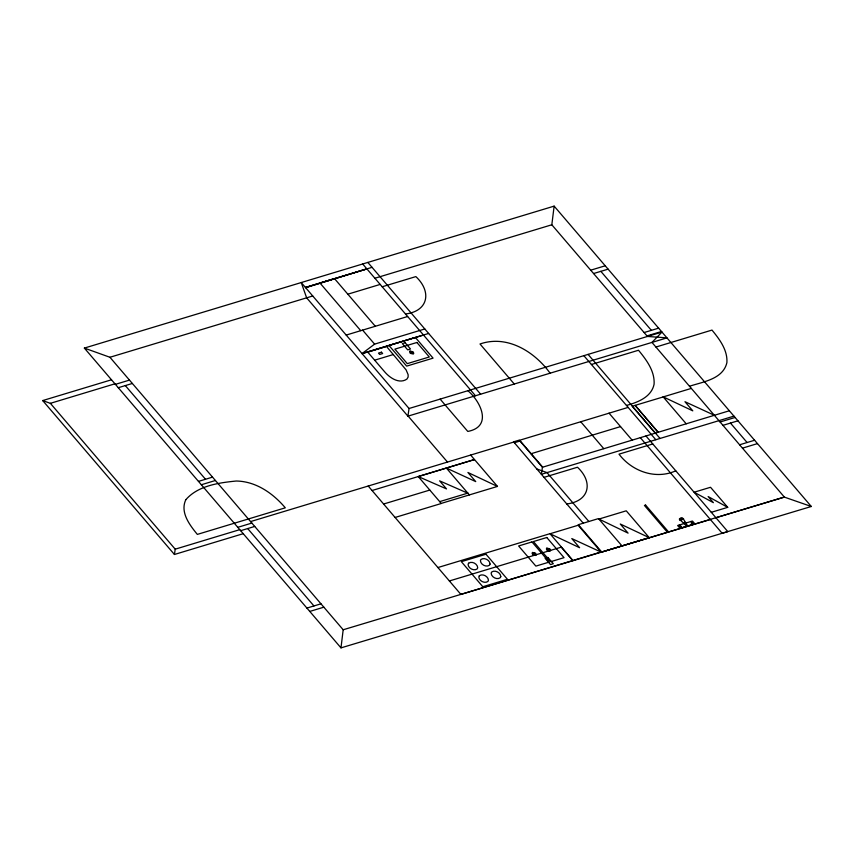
<?xml version="1.0" encoding="UTF-8"?>
<svg xmlns="http://www.w3.org/2000/svg" width="854" height="854" viewBox="0 0 854 854"><rect width="100%" height="100%" fill="white"/><g stroke="black" fill="none" stroke-linecap="round" stroke-linejoin="round"><path stroke-width="1.28" d="M340.981 647.876L343.18 629.772L109.931 357.271L84.365 348.09L554.139 206.124L811.3 506.486L340.981 647.876L84.365 348.09M407.924 416.165L409.045 408.5L301.238 282.546L306.639 297.822L407.924 416.165L666.974 337.874L647.449 336.444L551.823 224.783L554.139 206.124M243.23 533.686L174.44 554.481L175.209 549.175L50.365 403.334L42.7 400.569L111.5 379.784M583.239 523.203L513.596 441.838L519.221 440.13L542.439 467.255L541.393 474.312L733.949 416.122M424.812 328.971L374.596 344.13L362.032 353.577L428.644 333.455M305.647 287.713L366.889 268.893L319.962 283.026L360.751 330.669M362.107 353.663L423.488 335.014M372.045 267.334L305.433 287.467L334.512 278.628L375.301 326.281M109.931 357.271L312.735 295.986M374.895 278.244L551.823 224.783M347.781 294.214L380.179 284.414M382.197 286.773L415.855 276.6C431.836 291.524 428.569 311.134 405.501 313.994M50.365 403.334L114.948 383.809M115.407 384.353L129.477 380.105M118.279 387.705L132.349 383.457M346.19 335.078L407.614 316.514M590.701 270.184L605.23 265.786M593.583 273.536L608.112 269.149M374.65 360.185L384.567 371.703C389.68 377.81 399.17 384.343 406.899 379.112L408.116 377.073L408.137 374.692L406.109 369.878L386.51 346.468L367.754 352.136L374.65 360.185L393.395 354.517M644.108 332.537L658.637 328.149M646.98 335.9L661.508 331.501M409.045 408.5L661.989 332.057L651.965 342.411L784.399 497.124L811.3 506.486M198.47 481.389L212.529 477.14M591.406 364.487L638.514 350.247C646.425 359.886 654.911 371.084 654.089 384.215C651.495 397.078 637.767 402.373 626.462 405.447M655.925 347.034L711.99 330.082C719.559 339.305 727.693 350.044 726.903 362.598C723.092 379.187 702.949 381.802 689.488 386.254M201.341 484.752L215.411 480.492M250.574 521.58L514.311 441.87L514.909 442.575M628.128 407.401L519.648 440.258L542.642 467.127M686.221 423.808L663.206 396.907L691.334 388.399M663.227 396.939L632.206 406.248L655.199 433.106M514.364 442.735L519.99 441.038M237.796 527.334L251.855 523.075M175.209 549.175L239.782 529.651M470.671 455.075L497.487 486.417L441.23 503.412L418.236 476.553L474.493 459.548L372.056 490.516M240.668 530.686L254.738 526.438M531.145 453.698L620.538 426.594M383.595 504.031L429.797 490.068M542.439 467.255L729.369 410.763M439.693 501.629L467.832 493.121M395.092 517.46L441.294 503.497M720.082 421.983L735.091 417.457M652.776 443.952L619.001 454.157C631.949 471.291 655.562 479.905 675.781 470.832M543.998 477.354L577.485 467.234C593.487 482.158 589.484 501.255 566.768 503.956M722.954 425.345L737.963 420.808M739.596 444.785L754.605 440.248M742.468 448.147L757.477 443.61M437.899 567.547L549.965 533.686L573.023 560.619M598.9 519.072L626.249 510.809L649.243 537.668L601.739 552.036L578.329 524.687L598.483 518.591L622.032 545.941M306.906 608.08L320.976 603.821M309.778 611.432L323.847 607.183M449.385 580.966L561.291 547.147L572.788 560.576M711.297 512.304L727.715 507.34L710.528 487.271L694.121 492.235L713.378 502.664L708.137 496.548L727.715 507.34M683.702 522.616L684.972 522.232M684.428 523.459L677.628 525.52L679.965 528.252L694.782 523.769L692.445 521.036L685.698 523.086M460.808 594.427L601.547 551.823M715.919 517.716L784.324 497.039M343.18 629.772L784.399 497.124M601.739 552.036L710.368 519.499M536.814 468.963L547.019 472.604L588.865 521.506M418.236 476.553L446.514 488.915L439.618 480.855L467.939 493.26M714.328 415.268L684.961 401.711L692.786 410.849L663.248 396.886M649.243 537.668L620.271 524.004L628.085 533.131L598.942 519.061M497.444 486.428L467.917 472.475L475.731 481.603L446.364 468.045L469.358 494.914M600.842 271.337L651.367 330.349M730.458 423.082L747.101 442.521M658.114 432.231L635.12 405.362L658.092 432.305M588.075 354.389L660.035 438.454M583.858 355.67L655.808 439.725M645.955 435.978L727.789 531.583L722.164 533.291L640.329 437.675M609.041 413.165L632.045 440.034M690.95 521.495L693.288 524.228M688.036 525.818C685.335 524.687 683.264 514.193 679.314 519.115L686.765 526.192M550.093 373.198C534.54 351.592 507.127 334.544 480.001 343.991L514.268 384.022M681.567 527.772L679.229 525.039L681.513 527.783M580.731 421.727L603.778 448.649M367.839 262.424L480.631 394.185M362.683 263.982L475.475 395.744M467.885 390.716C480.845 401.658 492.779 426.637 467.8 431.441L440.13 399.106M362.598 330.114L374.607 344.141M408.137 416.101L447.496 462.078M368.223 486.033L460.893 594.416M125.314 385.581L205.504 479.265M247.703 528.562L313.941 605.945M42.7 400.569L174.44 554.481M679.837 519.926C687.118 519.403 681.919 517.012 679.976 519.349L679.837 519.926M185.82 499.718C179.863 512.283 189.684 525.018 197.338 534.401L285.3 507.82C273.034 493.292 255.848 481.272 236.206 481.026C218.603 482.777 197.936 485.712 185.82 499.718M490.057 564.067L489.523 565.199C486.289 567.611 480.503 564.622 480.418 560.608L480.951 559.477C484.175 557.064 489.961 560.053 490.057 564.067M500.786 576.61L500.252 577.731C497.017 580.154 491.231 577.155 491.146 573.141L491.68 572.02C494.904 569.597 500.69 572.596 500.786 576.61M468.611 563.213L468.077 564.334C468.163 568.348 473.949 571.337 477.172 568.924L477.717 567.793C477.621 563.789 471.835 560.79 468.611 563.213M479.34 575.745L478.806 576.877C478.891 580.88 484.677 583.88 487.912 581.467L488.445 580.336C488.349 576.322 482.563 573.333 479.34 575.745M410.731 351.709L410.859 353.001L412.589 353.407L412.471 352.115L410.731 351.709M533.248 553.104L533.387 554.385L535.116 554.79L534.988 553.509L533.248 553.104M547.553 548.78L547.681 550.061L549.421 550.467L549.293 549.186L547.553 548.78M410.027 351.079L409.557 351.805L410.262 353.332L413.293 354.036L413.774 353.321L413.069 351.784L410.027 351.079M532.554 552.463L532.074 553.189L532.779 554.716L535.81 555.431L536.291 554.705L535.586 553.178L532.554 552.463M546.859 548.14L546.379 548.866L547.083 550.392L550.115 551.108L550.595 550.382L549.891 548.855L546.859 548.14M691.697 523.235C690.203 522.872 692.85 522.456 691.697 523.235M680.478 526.288L681.311 526.438L680.478 526.288M415.375 337.479L388.965 345.454L406.664 366.12L433.063 358.146L415.375 337.479M405.138 342.742L402.33 343.586L407.689 349.862L410.507 349.008L405.138 342.742M381.482 352.19L378.503 353.097L379.667 354.453L382.645 353.556L381.482 352.19M416.891 342.486L394.89 349.137L407.294 363.633L429.295 356.983L416.891 342.486M578.158 525.253L550.029 533.761L579.599 547.702L571.785 538.564L601.152 552.122L578.158 525.253M645.581 505.077L644.418 505.429L667.412 532.298L668.575 531.946L645.581 505.077M485.979 554.225L461.352 561.665L482.82 586.741L507.447 579.29L485.979 554.225M531.989 541.927L518.624 545.973L535.864 566.117L549.229 562.081L531.989 541.927M546.795 537.508L533.43 541.553L550.681 561.697L564.035 557.662L546.795 537.508M547.926 557.459L545.119 558.302L550.478 564.579L553.296 563.725L547.926 557.459"/></g></svg>
